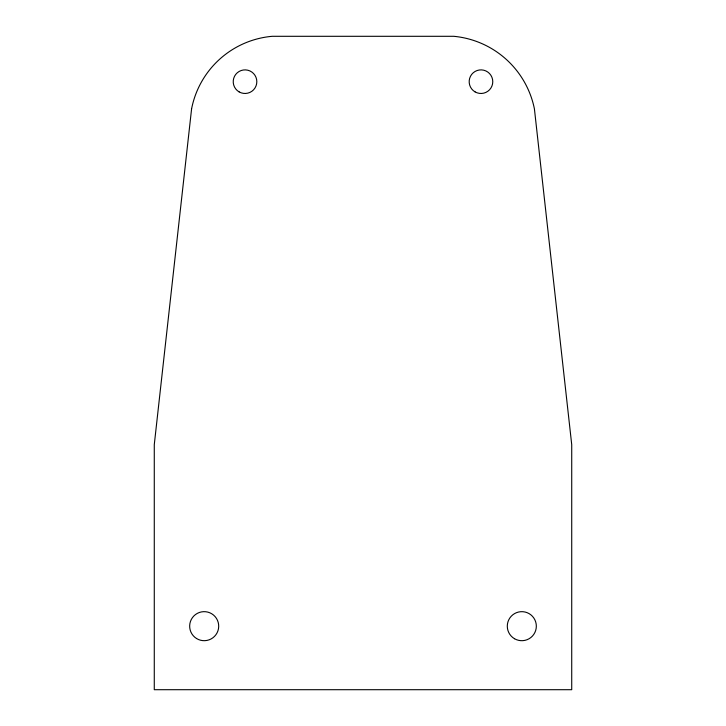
<?xml version="1.0" encoding="UTF-8"?>
<svg xmlns="http://www.w3.org/2000/svg" width="726" height="726" viewBox="0 0 726 726"><rect width="100%" height="100%" fill="white"/><g stroke="black" fill="none" stroke-linecap="round" stroke-linejoin="round"><path stroke-width="1.09" d="M191.582 108.9L154.275 444.675L154.275 689.7L571.725 689.7L571.725 444.675L534.418 108.9A90.931 90.931 0 0 0 453.759 36.3L272.25 36.3A90.187 90.187 0 0 0 191.582 108.9M239.126 91.893A11.797 11.797 0 0 0 256.822 81.675A11.797 11.797 0 0 0 239.126 71.457A11.797 11.797 0 0 0 239.126 91.893M475.076 91.893A11.797 11.797 0 0 0 492.772 81.675A11.797 11.797 0 0 0 475.076 71.457A11.797 11.797 0 0 0 475.076 91.893M514.507 638.726A14.52 14.52 0 0 0 536.332 626.229A14.52 14.52 0 0 0 514.598 613.579A14.52 14.52 0 0 0 514.507 638.726M196.555 638.526A14.52 14.52 0 0 0 218.698 626.602A14.52 14.52 0 0 0 197.3 613.388A14.52 14.52 0 0 0 196.555 638.526"/></g></svg>
